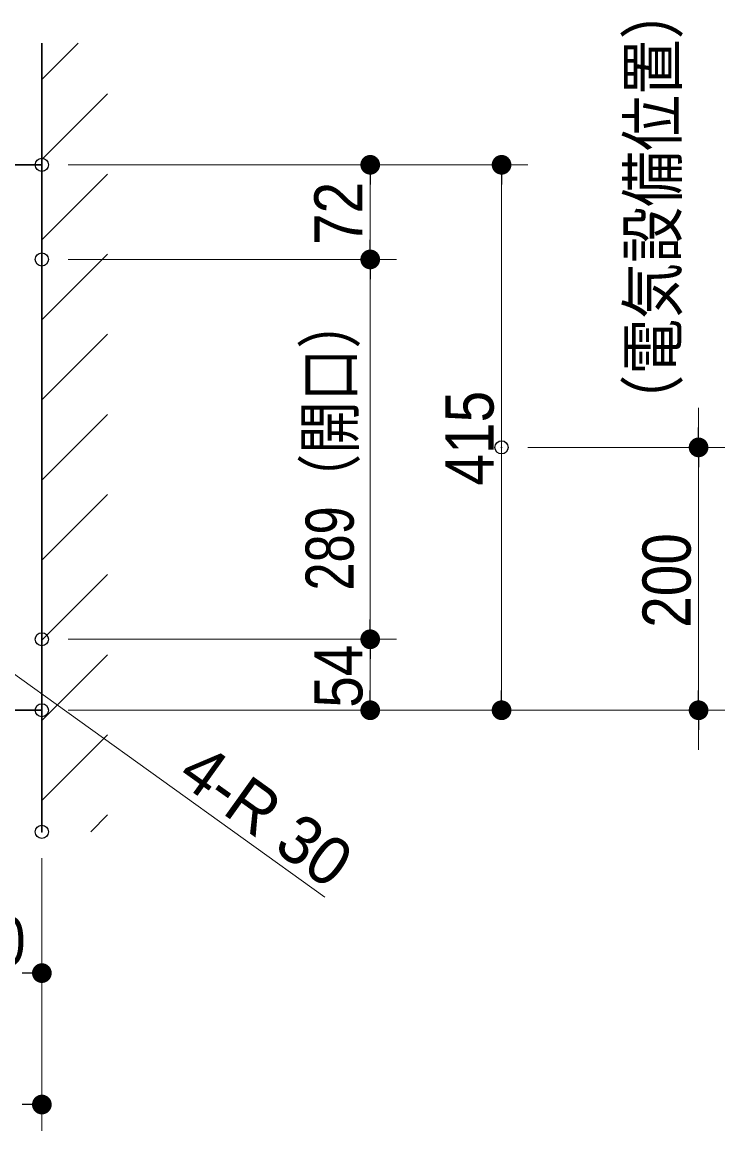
# Model space of a CAD drawing. Units: millimetres, scale not verified. Extents: x -6062 to 6062, y -3045 to 3045.
# Drawn here: x -3628 to -3092, y 545 to 1389 of the extents above; entities that cross this region are included whole.
import ezdxf
from ezdxf.enums import TextEntityAlignment as Align

# ---------------------------------------------------------------- set-up
doc = ezdxf.new("R2010")
doc.units = ezdxf.units.MM
doc.header["$LTSCALE"] = 20
doc.header["$PDMODE"] = 32
doc.header["$PDSIZE"] = 10
for name, color, linetype, lineweight in [('0-2_5ボウル・キャビネット', 7, 'Continuous', 15), ('0-3_2寸法-2', 7, 'Continuous', 15), ('0-4_0', 7, 'Continuous', 25), ('0-6_2寸法-1', 7, 'Continuous', 15)]:
    doc.layers.add(name, color=color, linetype=linetype, lineweight=lineweight)
doc.layers.add('0-5_Defpoints', color=7, linetype='Continuous')
doc.styles.add('ＭＳ Ｐゴシック', font='')
doc.styles.get('ＭＳ Ｐゴシック').set_extended_font_data('MS PGothic')

# ---------------------------------------------------------------- blocks, each defined once
blk = doc.blocks.new('_Dot')
at = {"layer": '0-4_0'}
blk.add_line((-10, 0), (-20, 0), dxfattribs=at)
for points in [[(0, 0), (-10, 0), (-9.92, 1.25)], [(0, 0), (-9.92, -1.25), (-10, 0)], [(0, 0), (-9.92, 1.25), (-9.69, 2.49)], [(0, 0), (-9.69, -2.49), (-9.92, -1.25)], [(0, 0), (-9.69, 2.49), (-9.3, 3.68)], [(0, 0), (-9.3, -3.68), (-9.69, -2.49)], [(0, 0), (-9.3, 3.68), (-8.76, 4.82)], [(0, 0), (-8.76, -4.82), (-9.3, -3.68)], [(0, 0), (-8.76, 4.82), (-8.09, 5.88)], [(0, 0), (-8.09, -5.88), (-8.76, -4.82)], [(0, 0), (-8.09, 5.88), (-7.29, 6.85)], [(0, 0), (-7.29, -6.85), (-8.09, -5.88)], [(0, 0), (-7.29, 6.85), (-6.37, 7.71)], [(0, 0), (-6.37, -7.71), (-7.29, -6.85)], [(0, 0), (-6.37, 7.71), (-5.36, 8.44)], [(0, 0), (-5.36, -8.44), (-6.37, -7.71)], [(0, 0), (-5.36, 8.44), (-4.26, 9.05)], [(0, 0), (-4.26, -9.05), (-5.36, -8.44)], [(0, 0), (-4.26, 9.05), (-3.09, 9.51)], [(0, 0), (-3.09, -9.51), (-4.26, -9.05)], [(0, 0), (-3.09, 9.51), (-1.87, 9.82)], [(0, 0), (-1.87, -9.82), (-3.09, -9.51)], [(0, 0), (-1.87, 9.82), (-0.63, 9.98)], [(0, 0), (-0.63, -9.98), (-1.87, -9.82)], [(0, 0), (-0.63, 9.98), (0.63, 9.98)], [(0, 0), (0.63, -9.98), (-0.63, -9.98)], [(0, 0), (0.63, 9.98), (1.87, 9.82)], [(0, 0), (1.87, 9.82), (3.09, 9.51)], [(0, 0), (3.09, 9.51), (4.26, 9.05)], [(0, 0), (4.26, 9.05), (5.36, 8.44)], [(0, 0), (5.36, 8.44), (6.37, 7.71)], [(0, 0), (6.37, 7.71), (7.29, 6.85)], [(0, 0), (7.29, 6.85), (8.09, 5.88)], [(0, 0), (8.09, 5.88), (8.76, 4.82)], [(0, 0), (8.76, 4.82), (9.3, 3.68)], [(0, 0), (9.3, 3.68), (9.69, 2.49)], [(0, 0), (9.69, 2.49), (9.92, 1.25)], [(0, 0), (9.92, 1.25), (10, 0)], [(0, 0), (1.87, -9.82), (0.63, -9.98)], [(0, 0), (3.09, -9.51), (1.87, -9.82)], [(0, 0), (4.26, -9.05), (3.09, -9.51)], [(0, 0), (5.36, -8.44), (4.26, -9.05)], [(0, 0), (6.37, -7.71), (5.36, -8.44)], [(0, 0), (7.29, -6.85), (6.37, -7.71)], [(0, 0), (8.09, -5.88), (7.29, -6.85)], [(0, 0), (8.76, -4.82), (8.09, -5.88)], [(0, 0), (9.3, -3.68), (8.76, -4.82)], [(0, 0), (9.69, -2.49), (9.3, -3.68)], [(0, 0), (9.92, -1.25), (9.69, -2.49)], [(0, 0), (10, 0), (9.92, -1.25)]]:
    blk.add_solid(points, dxfattribs=at)

msp = doc.modelspace()

# ---------------------------------------------------------------- linework, layer by layer
at = {"layer": '0-2_5ボウル・キャビネット'}
for p, q in [((-3612.5, 1344.92), (-3584.92, 1372.5)), ((-3612.5, 1283.96), (-3562.5, 1333.96)), ((-3612.5, 1223), (-3562.5, 1273)), ((-3612.5, 1162.04), (-3562.5, 1212.04)), ((-3612.5, 1101.08), (-3562.5, 1151.08)), ((-3612.5, 1040.12), (-3562.5, 1090.12)), ((-3612.5, 979.16), (-3562.5, 1029.16)), ((-3612.5, 918.2), (-3562.5, 968.2)), ((-3612.5, 857.24), (-3562.5, 907.24)), ((-3612.5, 796.28), (-3562.5, 846.28)), ((-3575.32, 772.5), (-3562.5, 785.32))]:
    msp.add_line(p, q, dxfattribs=at)
at = {"layer": '0-2_5ボウル・キャビネット', "lineweight": 30}
msp.add_line((-3612.5, 772.5), (-3612.5, 1372.5), dxfattribs=at)
msp.add_lwpolyline([(-4512.5, 1280), (-3612.5, 1280), (-3612.5, 865), (-4512.5, 865)], close=True, dxfattribs=at)
at = {"layer": '0-3_2寸法-2'}
for p, q in [((-3112.5, 1080.01), (-3112.5, 1095.01)), ((-3242.5, 1065), (-3092.5, 1065)), ((-3112.5, 865), (-3112.5, 1065)), ((-3675.92, 922.78), (-3396.94, 722.86)), ((-3242.5, 865), (-3092.5, 865)), ((-3112.5, 849.99), (-3112.5, 834.99))]:
    msp.add_line(p, q, dxfattribs=at)
at = {"layer": '0-5_Defpoints'}
for p in [(-3612.5, 1280), (-3362.5, 1280), (-3362.5, 1280), (-3262.5, 1280), (-3612.5, 1208), (-3262.5, 1065), (-3112.5, 1065), (-3612.5, 919), (-3362.5, 919), (-3612.5, 865), (-3362.5, 865), (-3262.5, 865), (-3612.5, 772.5), (-3612.5, 665), (-3612.5, 565)]:
    msp.add_point(p, dxfattribs=at)
at = {"layer": '0-6_2寸法-1'}
for p, q in [((-3592.5, 1280), (-3342.5, 1280)), ((-3342.5, 1280), (-3242.5, 1280)), ((-3362.5, 1223.01), (-3362.5, 1264.99)), ((-3262.5, 880.01), (-3262.5, 1264.99)), ((-3592.5, 1208), (-3342.5, 1208)), ((-3592.5, 1208), (-3342.5, 1208)), ((-3362.5, 1192.99), (-3362.5, 934.01)), ((-3242.5, 1065), (-3092.5, 1065)), ((-3112.5, 880.01), (-3112.5, 1049.99)), ((-3592.5, 919), (-3342.5, 919)), ((-3592.5, 919), (-3342.5, 919)), ((-3362.5, 880.01), (-3362.5, 903.99)), ((-3592.5, 865), (-3342.5, 865)), ((-3342.5, 865), (-3242.5, 865)), ((-3242.5, 865), (-3092.5, 865)), ((-3612.5, 752.5), (-3612.5, 645)), ((-3612.5, 645), (-3612.5, 545))]:
    msp.add_line(p, q, dxfattribs=at)

# ---------------------------------------------------------------- block references
at = {"layer": '0-3_2寸法-2', "xscale": 0.7503418, "yscale": 0.7503418}
for p, rotation in [((-3112.5, 1065), 270), ((-3112.5, 865), 90)]:
    msp.add_blockref('_Dot', p, dxfattribs=dict(at, rotation=rotation))
at = {"layer": '0-6_2寸法-1', "xscale": 0.7503418, "yscale": 0.7503418}
for p, rotation in [((-3362.5, 1280), 90), ((-3262.5, 1280), 90), ((-3362.5, 1208), 270), ((-3362.5, 1208), 90), ((-3112.5, 1065), 90), ((-3362.5, 919), 270), ((-3362.5, 919), 90), ((-3362.5, 865), 270), ((-3262.5, 865), 270), ((-3112.5, 865), 270)]:
    msp.add_blockref('_Dot', p, dxfattribs=dict(at, rotation=rotation))
for p in [(-3612.5, 665), (-3612.5, 565)]:
    msp.add_blockref('_Dot', p, dxfattribs=at)

# ---------------------------------------------------------------- texts
at = {"layer": '0-3_2寸法-2', "style": 'ＭＳ Ｐゴシック', "width": 0.85}
msp.add_text('（電気設備位置）', height=36.69, rotation=90, dxfattribs=at).set_placement((-3118.24, 1077.78), align=Align.BOTTOM_LEFT)
at = {"layer": '0-3_2寸法-2', "style": 'ＭＳ Ｐゴシック'}
msp.add_text('4-R 30', height=36.66, rotation=324.373, dxfattribs=at).set_placement((-3517.2, 802.94), align=Align.BOTTOM_LEFT)
at = {"layer": '0-6_2寸法-1', "style": 'ＭＳ Ｐゴシック'}
for s, width, p in [('72', 0.9, (-3357.44, 1219.02)), ('289（開口）', 0.8, (-3364.08, 956.1)), ('415', 0.9, (-3257.54, 1036)), ('200', 0.9, (-3107.54, 927.72)), ('54', 0.9, (-3357.44, 866.92))]:
    msp.add_text(s, height=36.66, rotation=90, dxfattribs=dict(at, width=width)).set_placement(p, align=Align.BOTTOM_LEFT)
at = {"layer": '0-6_2寸法-1', "style": 'ＭＳ Ｐゴシック', "width": 0.9}
msp.add_text('70', height=36.66, dxfattribs=at).set_placement((-3672.87, 660.04), align=Align.BOTTOM_LEFT)

doc.saveas('drawing.dxf')
